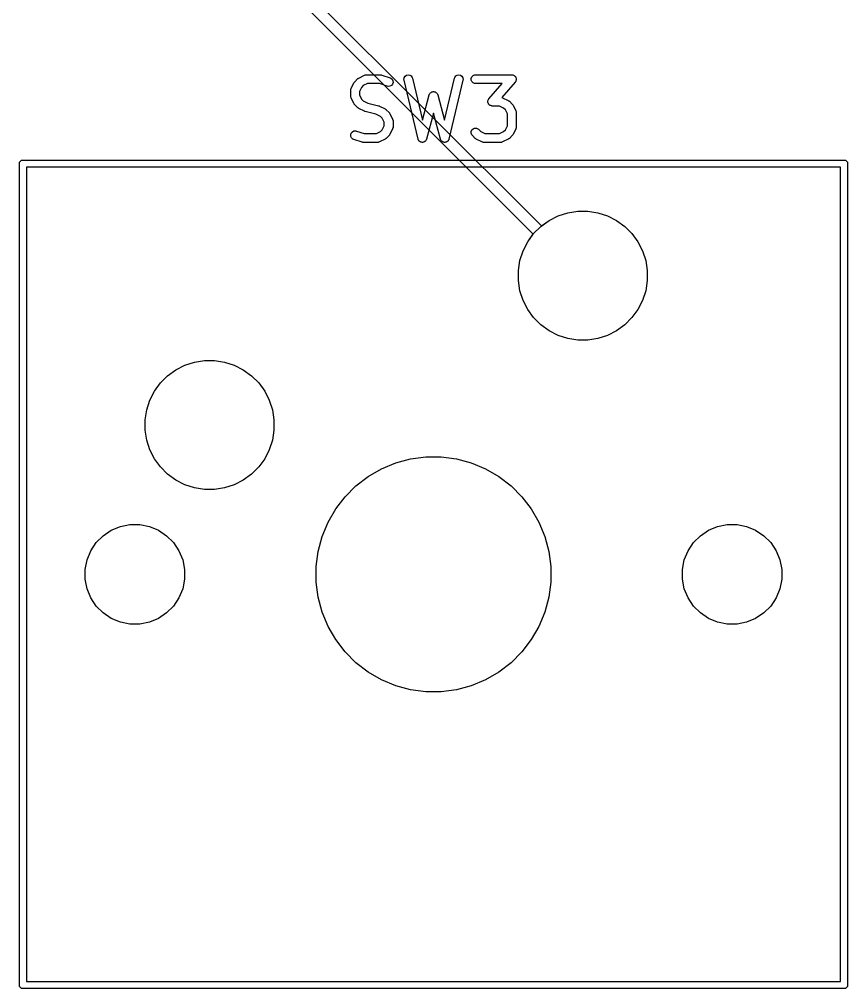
# Model space of a CAD drawing. Header units: inches. Extents: x 4.53 to 7.72, y -4.02 to -2.47.
# Drawn here: x 5.648 to 6.203, y -4.018 to -3.369 of the extents above; entities that cross this region are included whole.
import ezdxf

# ---------------------------------------------------------------- set-up
doc = ezdxf.new("R2010")
doc.units = ezdxf.units.IN
doc.header["$MEASUREMENT"] = 0
doc.layers.add('F.Silkscreen', color=41, linetype='CONTINUOUS', true_color=0xf2eda1)

msp = doc.modelspace()

# ---------------------------------------------------------------- linework, layer by layer
at = {"layer": 'F.Silkscreen', "linetype": 'CONTINUOUS'}
for p, q in [((5.67089, -3.18029), (5.99751, -3.50691)), ((5.99194, -3.51247), (5.66648, -3.18701)), ((5.87513, -3.40793), (5.87888, -3.40605)), ((5.87888, -3.40605), (5.87942, -3.40585)), ((5.87942, -3.40585), (5.87953, -3.40584)), ((5.87953, -3.40584), (5.87963, -3.4058)), ((5.87963, -3.4058), (5.8802, -3.40574)), ((5.8802, -3.40574), (5.88958, -3.40574)), ((5.88958, -3.40574), (5.88987, -3.40577)), ((5.88987, -3.40577), (5.88995, -3.40576)), ((5.88995, -3.40576), (5.89005, -3.40579)), ((5.89005, -3.40579), (5.89015, -3.4058)), ((5.89015, -3.4058), (5.89022, -3.40583)), ((5.89022, -3.40583), (5.89051, -3.40589)), ((5.89051, -3.40589), (5.89613, -3.40777)), ((5.90616, -3.40669), (5.90709, -3.40601)), ((5.90709, -3.40601), (5.90821, -3.40574)), ((5.90821, -3.40574), (5.90935, -3.40593)), ((5.90935, -3.40593), (5.91033, -3.40653)), ((5.91033, -3.40653), (5.91101, -3.40746)), ((5.93939, -3.40746), (5.94006, -3.40653)), ((5.94006, -3.40653), (5.94104, -3.40593)), ((5.94104, -3.40593), (5.94218, -3.40574)), ((5.94218, -3.40574), (5.9433, -3.40601)), ((5.9433, -3.40601), (5.94423, -3.40669)), ((5.95086, -3.40705), (5.95168, -3.40624)), ((5.95168, -3.40624), (5.95274, -3.4058)), ((5.95274, -3.4058), (5.95332, -3.40574)), ((5.95332, -3.40574), (5.97769, -3.40574)), ((5.97769, -3.40574), (5.97799, -3.40577)), ((5.97799, -3.40577), (5.97807, -3.40577)), ((5.97807, -3.40577), (5.97813, -3.40578)), ((5.97813, -3.40578), (5.97827, -3.4058)), ((5.97827, -3.4058), (5.97871, -3.40598)), ((5.97871, -3.40598), (5.97916, -3.40613)), ((5.97916, -3.40613), (5.97924, -3.4062)), ((5.97924, -3.4062), (5.97933, -3.40624)), ((5.97933, -3.40624), (5.97967, -3.40658)), ((5.97967, -3.40658), (5.98003, -3.40689)), ((5.87006, -3.41487), (5.87194, -3.41112)), ((5.87194, -3.41112), (5.87209, -3.41087)), ((5.87209, -3.41087), (5.87212, -3.4108)), ((5.87212, -3.4108), (5.87219, -3.41072)), ((5.87219, -3.41072), (5.87225, -3.41063)), ((5.87225, -3.41063), (5.8723, -3.41058)), ((5.8723, -3.41058), (5.87249, -3.41036)), ((5.87249, -3.41036), (5.87437, -3.40848)), ((5.87437, -3.40848), (5.87459, -3.40829)), ((5.87459, -3.40829), (5.87464, -3.40824)), ((5.87464, -3.40824), (5.87473, -3.40818)), ((5.87473, -3.40818), (5.87481, -3.40811)), ((5.87481, -3.40811), (5.87488, -3.40808)), ((5.87488, -3.40808), (5.87513, -3.40793)), ((5.8782, -3.413), (5.877, -3.41419)), ((5.8809, -3.41165), (5.8782, -3.413)), ((5.8891, -3.41165), (5.8809, -3.41165)), ((5.89427, -3.41337), (5.8891, -3.41165)), ((5.89701, -3.4129), (5.89598, -3.41342)), ((5.89613, -3.40777), (5.89666, -3.408)), ((5.89666, -3.408), (5.89753, -3.40876)), ((5.89777, -3.41203), (5.89701, -3.4129)), ((5.89753, -3.40876), (5.89805, -3.40979)), ((5.89813, -3.41094), (5.89777, -3.41203)), ((5.89805, -3.40979), (5.89813, -3.41094)), ((5.90537, -3.4088), (5.90556, -3.40767)), ((5.90545, -3.40938), (5.90537, -3.4088)), ((5.91483, -3.44875), (5.90545, -3.40938)), ((5.90556, -3.40767), (5.90616, -3.40669)), ((5.91101, -3.40746), (5.9112, -3.40801)), ((5.9112, -3.40801), (5.91786, -3.436)), ((5.93253, -3.436), (5.9392, -3.40801)), ((5.94494, -3.40938), (5.93557, -3.44875)), ((5.9392, -3.40801), (5.93939, -3.40746)), ((5.94423, -3.40669), (5.94484, -3.40767)), ((5.94484, -3.40767), (5.94502, -3.4088)), ((5.94502, -3.4088), (5.94494, -3.40938)), ((5.95042, -3.40812), (5.95086, -3.40705)), ((5.95042, -3.40927), (5.95042, -3.40812)), ((5.95086, -3.41033), (5.95042, -3.40927)), ((5.95168, -3.41115), (5.95086, -3.41033)), ((5.95274, -3.41159), (5.95168, -3.41115)), ((5.95332, -3.41165), (5.95274, -3.41159)), ((5.97118, -3.41165), (5.95332, -3.41165)), ((5.96234, -3.42175), (5.97118, -3.41165)), ((5.97991, -3.41064), (5.97098, -3.42085)), ((5.98009, -3.41039), (5.97991, -3.41064)), ((5.98003, -3.40689), (5.98008, -3.40698)), ((5.98008, -3.40698), (5.98015, -3.40705)), ((5.98015, -3.41033), (5.98009, -3.41039)), ((5.98015, -3.40705), (5.98033, -3.4075)), ((5.98017, -3.41028), (5.98015, -3.41033)), ((5.98025, -3.41017), (5.98017, -3.41028)), ((5.9804, -3.40971), (5.98025, -3.41017)), ((5.98033, -3.4075), (5.98054, -3.40793)), ((5.98059, -3.40927), (5.9804, -3.40971)), ((5.98054, -3.40793), (5.98055, -3.40803)), ((5.98055, -3.40803), (5.98059, -3.40812)), ((5.98059, -3.40812), (5.98059, -3.4086)), ((5.98059, -3.4086), (5.98062, -3.40908)), ((5.98062, -3.40908), (5.98059, -3.40917)), ((5.98059, -3.40917), (5.98059, -3.40927)), ((5.86975, -3.41619), (5.86981, -3.41562)), ((5.86975, -3.41994), (5.86975, -3.41619)), ((5.86981, -3.41562), (5.86985, -3.41552)), ((5.86985, -3.41552), (5.86986, -3.41541)), ((5.86986, -3.41541), (5.87006, -3.41487)), ((5.877, -3.41419), (5.87566, -3.41689)), ((5.87566, -3.41689), (5.87566, -3.41925)), ((5.87566, -3.41925), (5.877, -3.42194)), ((5.89483, -3.4135), (5.89427, -3.41337)), ((5.89598, -3.41342), (5.89483, -3.4135)), ((5.91786, -3.436), (5.92234, -3.41918)), ((5.92234, -3.41918), (5.92239, -3.41905)), ((5.92239, -3.41905), (5.9224, -3.41899)), ((5.9224, -3.41899), (5.92244, -3.41892)), ((5.92244, -3.41892), (5.92255, -3.41864)), ((5.92255, -3.41864), (5.92278, -3.41833)), ((5.92278, -3.41833), (5.92298, -3.41799)), ((5.92298, -3.41799), (5.92313, -3.41788)), ((5.92313, -3.41788), (5.92325, -3.41772)), ((5.92325, -3.41772), (5.92358, -3.41753)), ((5.92358, -3.41753), (5.92389, -3.41729)), ((5.92389, -3.41729), (5.92408, -3.41724)), ((5.92408, -3.41724), (5.92424, -3.41715)), ((5.92424, -3.41715), (5.92463, -3.4171)), ((5.92463, -3.4171), (5.92501, -3.417)), ((5.92501, -3.417), (5.9252, -3.41702)), ((5.9252, -3.41702), (5.92539, -3.417)), ((5.92539, -3.417), (5.92576, -3.4171)), ((5.92576, -3.4171), (5.92615, -3.41715)), ((5.92615, -3.41715), (5.92631, -3.41724)), ((5.92631, -3.41724), (5.9265, -3.41729)), ((5.9265, -3.41729), (5.92681, -3.41753)), ((5.92681, -3.41753), (5.92715, -3.41772)), ((5.92715, -3.41772), (5.92726, -3.41788)), ((5.92726, -3.41788), (5.92741, -3.41799)), ((5.92741, -3.41799), (5.92761, -3.41833)), ((5.92761, -3.41833), (5.92785, -3.41864)), ((5.92785, -3.41864), (5.92795, -3.41892)), ((5.92795, -3.41892), (5.92799, -3.41899)), ((5.92799, -3.41899), (5.928, -3.41905)), ((5.928, -3.41905), (5.92805, -3.41918)), ((5.92805, -3.41918), (5.93253, -3.436)), ((5.86981, -3.42052), (5.86975, -3.41994)), ((5.86985, -3.42062), (5.86981, -3.42052)), ((5.86986, -3.42072), (5.86985, -3.42062)), ((5.87006, -3.42126), (5.86986, -3.42072)), ((5.87194, -3.42501), (5.87006, -3.42126)), ((5.87209, -3.42526), (5.87194, -3.42501)), ((5.87212, -3.42533), (5.87209, -3.42526)), ((5.87219, -3.42541), (5.87212, -3.42533)), ((5.87225, -3.4255), (5.87219, -3.42541)), ((5.8723, -3.42555), (5.87225, -3.4255)), ((5.87249, -3.42578), (5.8723, -3.42555)), ((5.87437, -3.42765), (5.87249, -3.42578)), ((5.877, -3.42194), (5.8782, -3.42314)), ((5.8782, -3.42314), (5.88123, -3.42466)), ((5.88123, -3.42466), (5.88842, -3.42645)), ((5.96164, -3.42331), (5.96167, -3.42322)), ((5.96167, -3.42379), (5.96164, -3.42331)), ((5.96167, -3.42312), (5.96185, -3.42267)), ((5.96167, -3.42322), (5.96167, -3.42312)), ((5.96167, -3.42427), (5.96167, -3.42379)), ((5.96171, -3.42436), (5.96167, -3.42427)), ((5.96172, -3.42446), (5.96171, -3.42436)), ((5.96193, -3.42489), (5.96172, -3.42446)), ((5.96185, -3.42267), (5.96201, -3.42222)), ((5.96211, -3.42533), (5.96193, -3.42489)), ((5.96201, -3.42222), (5.96209, -3.4221)), ((5.96209, -3.4221), (5.96211, -3.42205)), ((5.96211, -3.42205), (5.96217, -3.422)), ((5.96218, -3.4254), (5.96211, -3.42533)), ((5.96217, -3.422), (5.96234, -3.42175)), ((5.96223, -3.42549), (5.96218, -3.4254)), ((5.96259, -3.42581), (5.96223, -3.42549)), ((5.96293, -3.42615), (5.96259, -3.42581)), ((5.97098, -3.42085), (5.97151, -3.42105)), ((5.97151, -3.42105), (5.97526, -3.42293)), ((5.97526, -3.42293), (5.97551, -3.42308)), ((5.97551, -3.42308), (5.97558, -3.42311)), ((5.97558, -3.42311), (5.97566, -3.42318)), ((5.97566, -3.42318), (5.97575, -3.42323)), ((5.97575, -3.42323), (5.9758, -3.42329)), ((5.9758, -3.42329), (5.97603, -3.42348)), ((5.97603, -3.42348), (5.9779, -3.42535)), ((5.9779, -3.42535), (5.97809, -3.42558)), ((5.97809, -3.42558), (5.97815, -3.42563)), ((5.97815, -3.42563), (5.9782, -3.42572)), ((5.9782, -3.42572), (5.97827, -3.4258)), ((5.97827, -3.4258), (5.9783, -3.42587)), ((5.9783, -3.42587), (5.97846, -3.42612)), ((5.87459, -3.42784), (5.87437, -3.42765)), ((5.87464, -3.4279), (5.87459, -3.42784)), ((5.87473, -3.42796), (5.87464, -3.4279)), ((5.87481, -3.42802), (5.87473, -3.42796)), ((5.87488, -3.42805), (5.87481, -3.42802)), ((5.87513, -3.42821), (5.87488, -3.42805)), ((5.87888, -3.43008), (5.87513, -3.42821)), ((5.87892, -3.4301), (5.87888, -3.43008)), ((5.87894, -3.43011), (5.87892, -3.4301)), ((5.87918, -3.4302), (5.87894, -3.43011)), ((5.87942, -3.43029), (5.87918, -3.4302)), ((5.87944, -3.43029), (5.87942, -3.43029)), ((5.87949, -3.43031), (5.87944, -3.43029)), ((5.88667, -3.4321), (5.87949, -3.43031)), ((5.8897, -3.43362), (5.88667, -3.4321)), ((5.88842, -3.42645), (5.88846, -3.42647)), ((5.88846, -3.42647), (5.88848, -3.42647)), ((5.88848, -3.42647), (5.88872, -3.42656)), ((5.88872, -3.42656), (5.88896, -3.42665)), ((5.88896, -3.42665), (5.88898, -3.42666)), ((5.88898, -3.42666), (5.88902, -3.42668)), ((5.88902, -3.42668), (5.89277, -3.42855)), ((5.89277, -3.42855), (5.89302, -3.42871)), ((5.89302, -3.42871), (5.89309, -3.42874)), ((5.89309, -3.42874), (5.89317, -3.4288)), ((5.89317, -3.4288), (5.89326, -3.42886)), ((5.89326, -3.42886), (5.89331, -3.42892)), ((5.89331, -3.42892), (5.89354, -3.4291)), ((5.89354, -3.4291), (5.89541, -3.43098)), ((5.89541, -3.43098), (5.8956, -3.4312)), ((5.8956, -3.4312), (5.89566, -3.43126)), ((5.89566, -3.43126), (5.89571, -3.43134)), ((5.89571, -3.43134), (5.89578, -3.43143)), ((5.89578, -3.43143), (5.89581, -3.4315)), ((5.89581, -3.4315), (5.89597, -3.43175)), ((5.89597, -3.43175), (5.89784, -3.43549)), ((5.9252, -3.4314), (5.92055, -3.44882)), ((5.92984, -3.44882), (5.9252, -3.4314)), ((5.96302, -3.42618), (5.96293, -3.42615)), ((5.96309, -3.42625), (5.96302, -3.42618)), ((5.96355, -3.4264), (5.96309, -3.42625)), ((5.96399, -3.42659), (5.96355, -3.4264)), ((5.96413, -3.4266), (5.96399, -3.42659)), ((5.96418, -3.42662), (5.96413, -3.4266)), ((5.96426, -3.42661), (5.96418, -3.42662)), ((5.96457, -3.42664), (5.96426, -3.42661)), ((5.96949, -3.42664), (5.96457, -3.42664)), ((5.97219, -3.42799), (5.96949, -3.42664)), ((5.97339, -3.42919), (5.97219, -3.42799)), ((5.97474, -3.43189), (5.97339, -3.42919)), ((5.97474, -3.43987), (5.97474, -3.43189)), ((5.97846, -3.42612), (5.98033, -3.42987)), ((5.98033, -3.42987), (5.98054, -3.43041)), ((5.98054, -3.43041), (5.98055, -3.43052)), ((5.98055, -3.43052), (5.98059, -3.43061)), ((5.98059, -3.43061), (5.98064, -3.43119)), ((5.98064, -3.43119), (5.98064, -3.44056)), ((5.8909, -3.43481), (5.8897, -3.43362)), ((5.89225, -3.43751), (5.8909, -3.43481)), ((5.89225, -3.43987), (5.89225, -3.43751)), ((5.89784, -3.43549), (5.89805, -3.43604)), ((5.89805, -3.43604), (5.89806, -3.43614)), ((5.89806, -3.43614), (5.8981, -3.43624)), ((5.8981, -3.43624), (5.89815, -3.43682)), ((5.89815, -3.43682), (5.89815, -3.44056)), ((5.86977, -3.44582), (5.87014, -3.44473)), ((5.87014, -3.44473), (5.87089, -3.44386)), ((5.87089, -3.44386), (5.87192, -3.44334)), ((5.87192, -3.44334), (5.87307, -3.44326)), ((5.87307, -3.44326), (5.87364, -3.44339)), ((5.87364, -3.44339), (5.87881, -3.44511)), ((5.87881, -3.44511), (5.887, -3.44511)), ((5.887, -3.44511), (5.8897, -3.44376)), ((5.8897, -3.44376), (5.8909, -3.44257)), ((5.8909, -3.44257), (5.89225, -3.43987)), ((5.89784, -3.44189), (5.89597, -3.44563)), ((5.89805, -3.44134), (5.89784, -3.44189)), ((5.89806, -3.44124), (5.89805, -3.44134)), ((5.8981, -3.44114), (5.89806, -3.44124)), ((5.89815, -3.44056), (5.8981, -3.44114)), ((5.95042, -3.44374), (5.95086, -3.44267)), ((5.95042, -3.44489), (5.95042, -3.44374)), ((5.95086, -3.44595), (5.95042, -3.44489)), ((5.95086, -3.44267), (5.95168, -3.44186)), ((5.95168, -3.44186), (5.95274, -3.44142)), ((5.95274, -3.44142), (5.95389, -3.44142)), ((5.95389, -3.44142), (5.95496, -3.44186)), ((5.95496, -3.44186), (5.95541, -3.44223)), ((5.95541, -3.44223), (5.95694, -3.44376)), ((5.95694, -3.44376), (5.95964, -3.44511)), ((5.95964, -3.44511), (5.96949, -3.44511)), ((5.96949, -3.44511), (5.97219, -3.44376)), ((5.97219, -3.44376), (5.97339, -3.44257)), ((5.97339, -3.44257), (5.97474, -3.43987)), ((5.98033, -3.44189), (5.97846, -3.44563)), ((5.98054, -3.44134), (5.98033, -3.44189)), ((5.98055, -3.44124), (5.98054, -3.44134)), ((5.98059, -3.44114), (5.98055, -3.44124)), ((5.98064, -3.44056), (5.98059, -3.44114)), ((5.86986, -3.44697), (5.86977, -3.44582)), ((5.87037, -3.448), (5.86986, -3.44697)), ((5.87124, -3.44875), (5.87037, -3.448)), ((5.87177, -3.44899), (5.87124, -3.44875)), ((5.87739, -3.45086), (5.87177, -3.44899)), ((5.87768, -3.45093), (5.87739, -3.45086)), ((5.87775, -3.45096), (5.87768, -3.45093)), ((5.87786, -3.45097), (5.87775, -3.45096)), ((5.87796, -3.45099), (5.87786, -3.45097)), ((5.87804, -3.45099), (5.87796, -3.45099)), ((5.87833, -3.45102), (5.87804, -3.45099)), ((5.8877, -3.45102), (5.87833, -3.45102)), ((5.88828, -3.45096), (5.8877, -3.45102)), ((5.88838, -3.45092), (5.88828, -3.45096)), ((5.88848, -3.45091), (5.88838, -3.45092)), ((5.88902, -3.4507), (5.88848, -3.45091)), ((5.89277, -3.44883), (5.88902, -3.4507)), ((5.89302, -3.44867), (5.89277, -3.44883)), ((5.89309, -3.44864), (5.89302, -3.44867)), ((5.89317, -3.44858), (5.89309, -3.44864)), ((5.89326, -3.44852), (5.89317, -3.44858)), ((5.89331, -3.44846), (5.89326, -3.44852)), ((5.89354, -3.44828), (5.89331, -3.44846)), ((5.89541, -3.4464), (5.89354, -3.44828)), ((5.8956, -3.44618), (5.89541, -3.4464)), ((5.89566, -3.44612), (5.8956, -3.44618)), ((5.89571, -3.44604), (5.89566, -3.44612)), ((5.89578, -3.44595), (5.89571, -3.44604)), ((5.89581, -3.44588), (5.89578, -3.44595)), ((5.89597, -3.44563), (5.89581, -3.44588)), ((5.91489, -3.44895), (5.91483, -3.44875)), ((5.9149, -3.44902), (5.91489, -3.44895)), ((5.91494, -3.44908), (5.9149, -3.44902)), ((5.91501, -3.44929), (5.91494, -3.44908)), ((5.91527, -3.44964), (5.91501, -3.44929)), ((5.91548, -3.45001), (5.91527, -3.44964)), ((5.9156, -3.45011), (5.91548, -3.45001)), ((5.91569, -3.45023), (5.9156, -3.45011)), ((5.91605, -3.45045), (5.91569, -3.45023)), ((5.91639, -3.45071), (5.91605, -3.45045)), ((5.91654, -3.45075), (5.91639, -3.45071)), ((5.91667, -3.45083), (5.91654, -3.45075)), ((5.91709, -3.4509), (5.91667, -3.45083)), ((5.91751, -3.45101), (5.91709, -3.4509)), ((5.91766, -3.45099), (5.91751, -3.45101)), ((5.91781, -3.45101), (5.91766, -3.45099)), ((5.91823, -3.45092), (5.91781, -3.45101)), ((5.91865, -3.45086), (5.91823, -3.45092)), ((5.91878, -3.45078), (5.91865, -3.45086)), ((5.91893, -3.45075), (5.91878, -3.45078)), ((5.91928, -3.4505), (5.91893, -3.45075)), ((5.91965, -3.45028), (5.91928, -3.4505)), ((5.91974, -3.45016), (5.91965, -3.45028)), ((5.91986, -3.45007), (5.91974, -3.45016)), ((5.92009, -3.44971), (5.91986, -3.45007)), ((5.92035, -3.44937), (5.92009, -3.44971)), ((5.92043, -3.44915), (5.92035, -3.44937)), ((5.92047, -3.44909), (5.92043, -3.44915)), ((5.92048, -3.44902), (5.92047, -3.44909)), ((5.92055, -3.44882), (5.92048, -3.44902)), ((5.92992, -3.44902), (5.92984, -3.44882)), ((5.92993, -3.44909), (5.92992, -3.44902)), ((5.92997, -3.44915), (5.92993, -3.44909)), ((5.93005, -3.44937), (5.92997, -3.44915)), ((5.93031, -3.44971), (5.93005, -3.44937)), ((5.93053, -3.45007), (5.93031, -3.44971)), ((5.93065, -3.45016), (5.93053, -3.45007)), ((5.93075, -3.45028), (5.93065, -3.45016)), ((5.93112, -3.4505), (5.93075, -3.45028)), ((5.93146, -3.45075), (5.93112, -3.4505)), ((5.93161, -3.45078), (5.93146, -3.45075)), ((5.93174, -3.45086), (5.93161, -3.45078)), ((5.93217, -3.45092), (5.93174, -3.45086)), ((5.93259, -3.45101), (5.93217, -3.45092)), ((5.93274, -3.45099), (5.93259, -3.45101)), ((5.93289, -3.45101), (5.93274, -3.45099)), ((5.9333, -3.4509), (5.93289, -3.45101)), ((5.93372, -3.45083), (5.9333, -3.4509)), ((5.93385, -3.45075), (5.93372, -3.45083)), ((5.934, -3.45071), (5.93385, -3.45075)), ((5.93434, -3.45045), (5.934, -3.45071)), ((5.9347, -3.45023), (5.93434, -3.45045)), ((5.93479, -3.45011), (5.9347, -3.45023)), ((5.93491, -3.45001), (5.93479, -3.45011)), ((5.93513, -3.44964), (5.93491, -3.45001)), ((5.93538, -3.44929), (5.93513, -3.44964)), ((5.93545, -3.44908), (5.93538, -3.44929)), ((5.93549, -3.44902), (5.93545, -3.44908)), ((5.9355, -3.44895), (5.93549, -3.44902)), ((5.93557, -3.44875), (5.9355, -3.44895)), ((5.95123, -3.4464), (5.95086, -3.44595)), ((5.95311, -3.44828), (5.95123, -3.4464)), ((5.95333, -3.44846), (5.95311, -3.44828)), ((5.95338, -3.44852), (5.95333, -3.44846)), ((5.95347, -3.44858), (5.95338, -3.44852)), ((5.95355, -3.44864), (5.95347, -3.44858)), ((5.95362, -3.44867), (5.95355, -3.44864)), ((5.95387, -3.44883), (5.95362, -3.44867)), ((5.95762, -3.4507), (5.95387, -3.44883)), ((5.95816, -3.45091), (5.95762, -3.4507)), ((5.95827, -3.45092), (5.95816, -3.45091)), ((5.95837, -3.45096), (5.95827, -3.45092)), ((5.95894, -3.45102), (5.95837, -3.45096)), ((5.97019, -3.45102), (5.95894, -3.45102)), ((5.97077, -3.45096), (5.97019, -3.45102)), ((5.97087, -3.45092), (5.97077, -3.45096)), ((5.97097, -3.45091), (5.97087, -3.45092)), ((5.97151, -3.4507), (5.97097, -3.45091)), ((5.97526, -3.44883), (5.97151, -3.4507)), ((5.97551, -3.44867), (5.97526, -3.44883)), ((5.97558, -3.44864), (5.97551, -3.44867)), ((5.97566, -3.44858), (5.97558, -3.44864)), ((5.97575, -3.44852), (5.97566, -3.44858)), ((5.9758, -3.44846), (5.97575, -3.44852)), ((5.97603, -3.44828), (5.9758, -3.44846)), ((5.9779, -3.4464), (5.97603, -3.44828)), ((5.97809, -3.44618), (5.9779, -3.4464)), ((5.97815, -3.44612), (5.97809, -3.44618)), ((5.9782, -3.44604), (5.97815, -3.44612)), ((5.97827, -3.44595), (5.9782, -3.44604)), ((5.9783, -3.44588), (5.97827, -3.44595)), ((5.97846, -3.44563), (5.9783, -3.44588)), ((5.64783, -3.46516), (5.64801, -3.46425)), ((5.64801, -3.46425), (5.64929, -3.46298)), ((5.64929, -3.46298), (5.6502, -3.4628)), ((5.6502, -3.4628), (6.2002, -3.4628)), ((6.2002, -3.4628), (6.2011, -3.46298)), ((6.2011, -3.46298), (6.20238, -3.46425)), ((6.20238, -3.46425), (6.20256, -3.46516)), ((5.64783, -4.01516), (5.64783, -3.46516)), ((5.65256, -3.46752), (5.65256, -4.0128)), ((6.19783, -3.46752), (5.65256, -3.46752)), ((6.19783, -4.0128), (6.19783, -3.46752)), ((6.20256, -3.46516), (6.20256, -4.01516)), ((6.01509, -3.49805), (6.0218, -3.49698)), ((6.01509, -3.49805), (6.0218, -3.49698)), ((6.0218, -3.49698), (6.02859, -3.49698)), ((6.0218, -3.49698), (6.02859, -3.49698)), ((6.02859, -3.49698), (6.03531, -3.49805)), ((6.02859, -3.49698), (6.03531, -3.49805)), ((5.99707, -3.50723), (6.00257, -3.50323)), ((5.99751, -3.50691), (6.00257, -3.50323)), ((6.00257, -3.50323), (6.00862, -3.50015)), ((6.00257, -3.50323), (6.00862, -3.50015)), ((6.00862, -3.50015), (6.01509, -3.49805)), ((6.00862, -3.50015), (6.01509, -3.49805)), ((6.03531, -3.49805), (6.04177, -3.50015)), ((6.03531, -3.49805), (6.04177, -3.50015)), ((6.04177, -3.50015), (6.04782, -3.50323)), ((6.04177, -3.50015), (6.04782, -3.50323)), ((6.04782, -3.50323), (6.05332, -3.50723)), ((6.04782, -3.50323), (6.05332, -3.50723)), ((5.99227, -3.51203), (5.99707, -3.50723)), ((6.05332, -3.50723), (6.05813, -3.51203)), ((6.05332, -3.50723), (6.05813, -3.51203)), ((5.98827, -3.51753), (5.99227, -3.51203)), ((5.98827, -3.51753), (5.99194, -3.51247)), ((6.05813, -3.51203), (6.06212, -3.51753)), ((6.05813, -3.51203), (6.06212, -3.51753)), ((5.98519, -3.52358), (5.98827, -3.51753)), ((5.98519, -3.52358), (5.98827, -3.51753)), ((6.06212, -3.51753), (6.06521, -3.52358)), ((6.06212, -3.51753), (6.06521, -3.52358)), ((5.98309, -3.53005), (5.98519, -3.52358)), ((5.98309, -3.53005), (5.98519, -3.52358)), ((6.06521, -3.52358), (6.06731, -3.53005)), ((6.06521, -3.52358), (6.06731, -3.53005)), ((5.98202, -3.53676), (5.98309, -3.53005)), ((5.98202, -3.53676), (5.98309, -3.53005)), ((6.06731, -3.53005), (6.06837, -3.53676)), ((6.06731, -3.53005), (6.06837, -3.53676)), ((5.98202, -3.54356), (5.98202, -3.53676)), ((5.98202, -3.54356), (5.98202, -3.53676)), ((6.06837, -3.53676), (6.06837, -3.54356)), ((6.06837, -3.53676), (6.06837, -3.54356)), ((5.98309, -3.55027), (5.98202, -3.54356)), ((5.98309, -3.55027), (5.98202, -3.54356)), ((6.06837, -3.54356), (6.06731, -3.55027)), ((6.06837, -3.54356), (6.06731, -3.55027)), ((5.98519, -3.55673), (5.98309, -3.55027)), ((5.98519, -3.55673), (5.98309, -3.55027)), ((6.06731, -3.55027), (6.06521, -3.55673)), ((6.06731, -3.55027), (6.06521, -3.55673)), ((5.98827, -3.56279), (5.98519, -3.55673)), ((5.98827, -3.56279), (5.98519, -3.55673)), ((6.06521, -3.55673), (6.06212, -3.56279)), ((6.06521, -3.55673), (6.06212, -3.56279)), ((5.99227, -3.56828), (5.98827, -3.56279)), ((5.99227, -3.56828), (5.98827, -3.56279)), ((5.99707, -3.57309), (5.99227, -3.56828)), ((5.99707, -3.57309), (5.99227, -3.56828)), ((6.05813, -3.56828), (6.05332, -3.57309)), ((6.05813, -3.56828), (6.05332, -3.57309)), ((6.06212, -3.56279), (6.05813, -3.56828)), ((6.06212, -3.56279), (6.05813, -3.56828)), ((6.00257, -3.57708), (5.99707, -3.57309)), ((6.00257, -3.57708), (5.99707, -3.57309)), ((6.05332, -3.57309), (6.04782, -3.57708)), ((6.05332, -3.57309), (6.04782, -3.57708)), ((6.00862, -3.58017), (6.00257, -3.57708)), ((6.00862, -3.58017), (6.00257, -3.57708)), ((6.01509, -3.58227), (6.00862, -3.58017)), ((6.01509, -3.58227), (6.00862, -3.58017)), ((6.04177, -3.58017), (6.03531, -3.58227)), ((6.04177, -3.58017), (6.03531, -3.58227)), ((6.04782, -3.57708), (6.04177, -3.58017)), ((6.04782, -3.57708), (6.04177, -3.58017)), ((6.0218, -3.58333), (6.01509, -3.58227)), ((6.0218, -3.58333), (6.01509, -3.58227)), ((6.02859, -3.58333), (6.0218, -3.58333)), ((6.02859, -3.58333), (6.0218, -3.58333)), ((6.03531, -3.58227), (6.02859, -3.58333)), ((6.03531, -3.58227), (6.02859, -3.58333)), ((5.75257, -3.60323), (5.75862, -3.60015)), ((5.75257, -3.60323), (5.75862, -3.60015)), ((5.75862, -3.60015), (5.76509, -3.59805)), ((5.75862, -3.60015), (5.76509, -3.59805)), ((5.76509, -3.59805), (5.7718, -3.59698)), ((5.76509, -3.59805), (5.7718, -3.59698)), ((5.7718, -3.59698), (5.77859, -3.59698)), ((5.7718, -3.59698), (5.77859, -3.59698)), ((5.77859, -3.59698), (5.78531, -3.59805)), ((5.77859, -3.59698), (5.78531, -3.59805)), ((5.78531, -3.59805), (5.79177, -3.60015)), ((5.78531, -3.59805), (5.79177, -3.60015)), ((5.79177, -3.60015), (5.79782, -3.60323)), ((5.79177, -3.60015), (5.79782, -3.60323)), ((5.74227, -3.61203), (5.74707, -3.60723)), ((5.74227, -3.61203), (5.74707, -3.60723)), ((5.74707, -3.60723), (5.75257, -3.60323)), ((5.74707, -3.60723), (5.75257, -3.60323)), ((5.79782, -3.60323), (5.80332, -3.60723)), ((5.79782, -3.60323), (5.80332, -3.60723)), ((5.80332, -3.60723), (5.80813, -3.61203)), ((5.80332, -3.60723), (5.80813, -3.61203)), ((5.73827, -3.61753), (5.74227, -3.61203)), ((5.73827, -3.61753), (5.74227, -3.61203)), ((5.80813, -3.61203), (5.81212, -3.61753)), ((5.80813, -3.61203), (5.81212, -3.61753)), ((5.73519, -3.62358), (5.73827, -3.61753)), ((5.73519, -3.62358), (5.73827, -3.61753)), ((5.81212, -3.61753), (5.81521, -3.62358)), ((5.81212, -3.61753), (5.81521, -3.62358)), ((5.73309, -3.63005), (5.73519, -3.62358)), ((5.73309, -3.63005), (5.73519, -3.62358)), ((5.81521, -3.62358), (5.81731, -3.63005)), ((5.81521, -3.62358), (5.81731, -3.63005)), ((5.73202, -3.63676), (5.73309, -3.63005)), ((5.73202, -3.63676), (5.73309, -3.63005)), ((5.81731, -3.63005), (5.81837, -3.63676)), ((5.81731, -3.63005), (5.81837, -3.63676)), ((5.73202, -3.64356), (5.73202, -3.63676)), ((5.73202, -3.64356), (5.73202, -3.63676)), ((5.81837, -3.63676), (5.81837, -3.64356)), ((5.81837, -3.63676), (5.81837, -3.64356)), ((5.73309, -3.65027), (5.73202, -3.64356)), ((5.73309, -3.65027), (5.73202, -3.64356)), ((5.81837, -3.64356), (5.81731, -3.65027)), ((5.81837, -3.64356), (5.81731, -3.65027)), ((5.73519, -3.65673), (5.73309, -3.65027)), ((5.73519, -3.65673), (5.73309, -3.65027)), ((5.81731, -3.65027), (5.81521, -3.65673)), ((5.81731, -3.65027), (5.81521, -3.65673)), ((5.73827, -3.66279), (5.73519, -3.65673)), ((5.73827, -3.66279), (5.73519, -3.65673)), ((5.81521, -3.65673), (5.81212, -3.66279)), ((5.81521, -3.65673), (5.81212, -3.66279)), ((5.74227, -3.66828), (5.73827, -3.66279)), ((5.74227, -3.66828), (5.73827, -3.66279)), ((5.81212, -3.66279), (5.80813, -3.66828)), ((5.81212, -3.66279), (5.80813, -3.66828)), ((5.89037, -3.66954), (5.89989, -3.6656)), ((5.89989, -3.6656), (5.90984, -3.66293)), ((5.90984, -3.66293), (5.92005, -3.66159)), ((5.92005, -3.66159), (5.93035, -3.66159)), ((5.93035, -3.66159), (5.94056, -3.66293)), ((5.94056, -3.66293), (5.95051, -3.6656)), ((5.95051, -3.6656), (5.96002, -3.66954)), ((5.74707, -3.67309), (5.74227, -3.66828)), ((5.74707, -3.67309), (5.74227, -3.66828)), ((5.80813, -3.66828), (5.80332, -3.67309)), ((5.80813, -3.66828), (5.80332, -3.67309)), ((5.88145, -3.67469), (5.89037, -3.66954)), ((5.96002, -3.66954), (5.96894, -3.67469)), ((5.75257, -3.67708), (5.74707, -3.67309)), ((5.75257, -3.67708), (5.74707, -3.67309)), ((5.75862, -3.68017), (5.75257, -3.67708)), ((5.75862, -3.68017), (5.75257, -3.67708)), ((5.79782, -3.67708), (5.79177, -3.68017)), ((5.79782, -3.67708), (5.79177, -3.68017)), ((5.80332, -3.67309), (5.79782, -3.67708)), ((5.80332, -3.67309), (5.79782, -3.67708)), ((5.87328, -3.68096), (5.88145, -3.67469)), ((5.96894, -3.67469), (5.97711, -3.68096)), ((5.76509, -3.68227), (5.75862, -3.68017)), ((5.76509, -3.68227), (5.75862, -3.68017)), ((5.7718, -3.68333), (5.76509, -3.68227)), ((5.7718, -3.68333), (5.76509, -3.68227)), ((5.77859, -3.68333), (5.7718, -3.68333)), ((5.77859, -3.68333), (5.7718, -3.68333)), ((5.78531, -3.68227), (5.77859, -3.68333)), ((5.78531, -3.68227), (5.77859, -3.68333)), ((5.79177, -3.68017), (5.78531, -3.68227)), ((5.79177, -3.68017), (5.78531, -3.68227)), ((5.866, -3.68824), (5.87328, -3.68096)), ((5.97711, -3.68096), (5.9844, -3.68824)), ((5.85973, -3.69641), (5.866, -3.68824)), ((5.9844, -3.68824), (5.99067, -3.69641)), ((5.85458, -3.70533), (5.85973, -3.69641)), ((5.99067, -3.69641), (5.99582, -3.70533)), ((5.70397, -3.71429), (5.70942, -3.71064)), ((5.70942, -3.71064), (5.71548, -3.70813)), ((5.71548, -3.70813), (5.72192, -3.70685)), ((5.72192, -3.70685), (5.72848, -3.70685)), ((5.72848, -3.70685), (5.73491, -3.70813)), ((5.73491, -3.70813), (5.74097, -3.71064)), ((5.74097, -3.71064), (5.74643, -3.71429)), ((5.85064, -3.71485), (5.85458, -3.70533)), ((5.99582, -3.70533), (5.99976, -3.71485)), ((6.10397, -3.71429), (6.10942, -3.71064)), ((6.10942, -3.71064), (6.11548, -3.70813)), ((6.11548, -3.70813), (6.12192, -3.70685)), ((6.12192, -3.70685), (6.12848, -3.70685)), ((6.12848, -3.70685), (6.13491, -3.70813)), ((6.13491, -3.70813), (6.14097, -3.71064)), ((6.14097, -3.71064), (6.14643, -3.71429)), ((5.69933, -3.71893), (5.70397, -3.71429)), ((5.74643, -3.71429), (5.75107, -3.71893)), ((5.84797, -3.7248), (5.85064, -3.71485)), ((5.99976, -3.71485), (6.00242, -3.7248)), ((6.09933, -3.71893), (6.10397, -3.71429)), ((6.14643, -3.71429), (6.15107, -3.71893)), ((5.69317, -3.73044), (5.69568, -3.72438)), ((5.69568, -3.72438), (5.69933, -3.71893)), ((5.75107, -3.71893), (5.75471, -3.72438)), ((5.75471, -3.72438), (5.75722, -3.73044)), ((6.09317, -3.73044), (6.09568, -3.72438)), ((6.09568, -3.72438), (6.09933, -3.71893)), ((6.15107, -3.71893), (6.15471, -3.72438)), ((6.15471, -3.72438), (6.15722, -3.73044)), ((5.69189, -3.73688), (5.69317, -3.73044)), ((5.75722, -3.73044), (5.7585, -3.73688)), ((5.84663, -3.73501), (5.84797, -3.7248)), ((6.00242, -3.7248), (6.00377, -3.73501)), ((6.09189, -3.73688), (6.09317, -3.73044)), ((6.15722, -3.73044), (6.1585, -3.73688)), ((5.69189, -3.74344), (5.69189, -3.73688)), ((5.7585, -3.73688), (5.7585, -3.74344)), ((5.84663, -3.74531), (5.84663, -3.73501)), ((6.00377, -3.73501), (6.00377, -3.74531)), ((6.09189, -3.74344), (6.09189, -3.73688)), ((6.1585, -3.73688), (6.1585, -3.74344)), ((5.69317, -3.74987), (5.69189, -3.74344)), ((5.7585, -3.74344), (5.75722, -3.74987)), ((6.09317, -3.74987), (6.09189, -3.74344)), ((6.1585, -3.74344), (6.15722, -3.74987)), ((5.69568, -3.75593), (5.69317, -3.74987)), ((5.75722, -3.74987), (5.75471, -3.75593)), ((5.84797, -3.75552), (5.84663, -3.74531)), ((6.00377, -3.74531), (6.00242, -3.75552)), ((6.09568, -3.75593), (6.09317, -3.74987)), ((6.15722, -3.74987), (6.15471, -3.75593)), ((5.69933, -3.76139), (5.69568, -3.75593)), ((5.75471, -3.75593), (5.75107, -3.76139)), ((5.85064, -3.76547), (5.84797, -3.75552)), ((6.00242, -3.75552), (5.99976, -3.76547)), ((6.09933, -3.76139), (6.09568, -3.75593)), ((6.15471, -3.75593), (6.15107, -3.76139)), ((5.70397, -3.76603), (5.69933, -3.76139)), ((5.75107, -3.76139), (5.74643, -3.76603)), ((6.10397, -3.76603), (6.09933, -3.76139)), ((6.15107, -3.76139), (6.14643, -3.76603)), ((5.70942, -3.76967), (5.70397, -3.76603)), ((5.71548, -3.77218), (5.70942, -3.76967)), ((5.74097, -3.76967), (5.73491, -3.77218)), ((5.74643, -3.76603), (5.74097, -3.76967)), ((5.85458, -3.77498), (5.85064, -3.76547)), ((5.99976, -3.76547), (5.99582, -3.77498)), ((6.10942, -3.76967), (6.10397, -3.76603)), ((6.11548, -3.77218), (6.10942, -3.76967)), ((6.14097, -3.76967), (6.13491, -3.77218)), ((6.14643, -3.76603), (6.14097, -3.76967)), ((5.72192, -3.77346), (5.71548, -3.77218)), ((5.72848, -3.77346), (5.72192, -3.77346)), ((5.73491, -3.77218), (5.72848, -3.77346)), ((5.85973, -3.7839), (5.85458, -3.77498)), ((5.99582, -3.77498), (5.99067, -3.7839)), ((6.12192, -3.77346), (6.11548, -3.77218)), ((6.12848, -3.77346), (6.12192, -3.77346)), ((6.13491, -3.77218), (6.12848, -3.77346)), ((5.866, -3.79207), (5.85973, -3.7839)), ((5.99067, -3.7839), (5.9844, -3.79207)), ((5.87328, -3.79936), (5.866, -3.79207)), ((5.9844, -3.79207), (5.97711, -3.79936)), ((5.88145, -3.80563), (5.87328, -3.79936)), ((5.97711, -3.79936), (5.96894, -3.80563)), ((5.89037, -3.81078), (5.88145, -3.80563)), ((5.96894, -3.80563), (5.96002, -3.81078)), ((5.89989, -3.81472), (5.89037, -3.81078)), ((5.90984, -3.81738), (5.89989, -3.81472)), ((5.95051, -3.81472), (5.94056, -3.81738)), ((5.96002, -3.81078), (5.95051, -3.81472)), ((5.92005, -3.81873), (5.90984, -3.81738)), ((5.93035, -3.81873), (5.92005, -3.81873)), ((5.94056, -3.81738), (5.93035, -3.81873)), ((5.64801, -4.01606), (5.64783, -4.01516)), ((5.64929, -4.01734), (5.64801, -4.01606)), ((5.65256, -4.0128), (6.19783, -4.0128)), ((6.20238, -4.01606), (6.2011, -4.01734)), ((6.20256, -4.01516), (6.20238, -4.01606)), ((5.6502, -4.01752), (5.64929, -4.01734)), ((6.2002, -4.01752), (5.6502, -4.01752)), ((6.2011, -4.01734), (6.2002, -4.01752))]:
    msp.add_line(p, q, dxfattribs=at)

doc.saveas('drawing.dxf')
